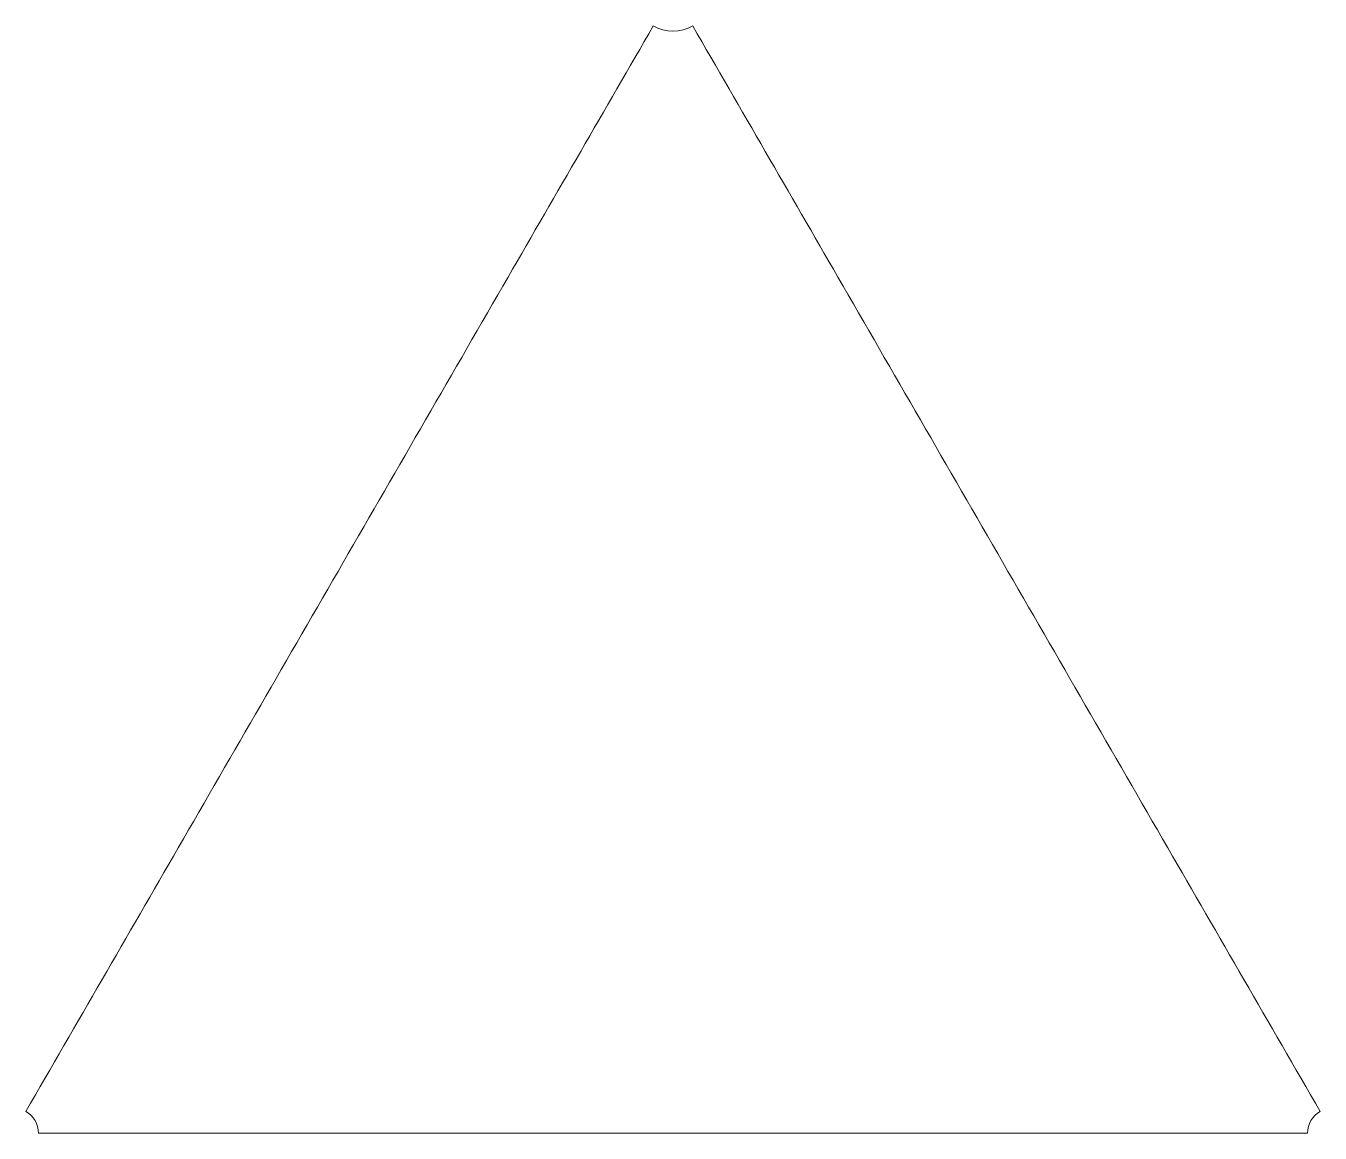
# Model space of a CAD drawing. Header units: millimetres. Extents: x -4.09 to 4.09, y 0 to 6.99.
import ezdxf

# ---------------------------------------------------------------- set-up
doc = ezdxf.new("R2010")
doc.units = ezdxf.units.MM

msp = doc.modelspace()

# ---------------------------------------------------------------- linework, layer by layer
at = {"color": 7, "linetype": 'Continuous', "lineweight": 15}
msp.add_line((-4.0063, 0), (4.0063, 0), dxfattribs=at)
for centre, radius, start, end in [((0, 7.2101), 0.2489, 239.98627, 300.01373), ((-4.1651, 0), 0.1587, 0, 59.98627), ((4.1651, 0), 0.1588, 120.01373, 180)]:
    msp.add_arc(centre, radius, start, end, dxfattribs=at)
for points, knots in [([(-0.1245, 6.9946), (-0.4301, 6.4656), (-1.0828, 5.3357), (-2.0825, 3.6051), (-3.0973, 1.8484), (-3.765, 0.6925), (-4.0857, 0.1375)], [0.0099622, 0.0099622, 0.0099622, 0.0099622, 0.0833123, 0.1666246, 0.249937, 0.3268958, 0.3268958, 0.3268958, 0.3268958]), ([(4.0857, 0.1375), (3.765, 0.6925), (3.0973, 1.8484), (2.0825, 3.6051), (1.0828, 5.3357), (0.4301, 6.4656), (0.1245, 6.9946)], [0.6731042, 0.6731042, 0.6731042, 0.6731042, 0.750063, 0.8333754, 0.9166877, 0.9900378, 0.9900378, 0.9900378, 0.9900378])]:
    msp.add_open_spline(points, degree=3, knots=knots, dxfattribs=at)

doc.saveas('drawing.dxf')
